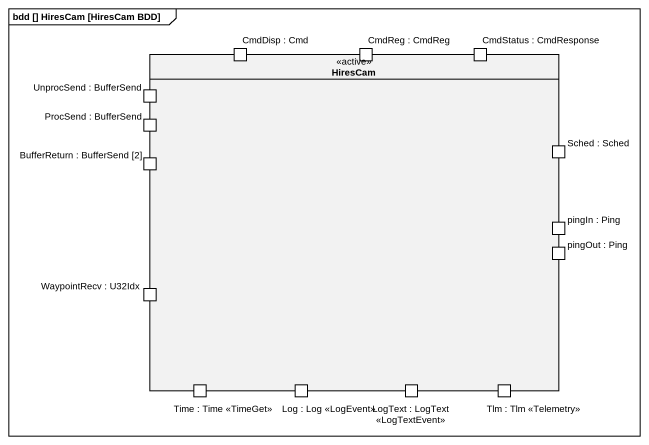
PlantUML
@startuml
mainframe bdd [] HiresCam [HiresCam BDD]
rectangle HiresCam <<active>> {
  port "CmdDisp : Cmd" as CmdDisp_Cmd
  port "CmdReg : CmdReg" as CmdReg_CmdReg
  port "CmdStatus : CmdResponse" as CmdStatus_CmdResponse
  port "UnprocSend : BufferSend" as UnprocSend_BufferSend
  port "ProcSend : BufferSend" as ProcSend_BufferSend
  port "Sched : Sched" as Sched_Sched
  port "BufferReturn : BufferSend [2]" as BufferReturn_BufferSend_2
  port "pingIn : Ping" as pingIn_Ping
  port "pingOut : Ping" as pingOut_Ping
  port "WaypointRecv : U32Idx" as WaypointRecv_U32Idx
  port "Time : Time <<TimeGet>>" as Time_Time_TimeGet
  port "Log : Log <<LogEvent>>" as Log_Log_LogEvent
  port "LogText : LogText <<LogTextEvent>>" as LogText_LogText_LogTextEvent
  port "Tlm : Tlm <<Telemetry>>" as Tlm_Tlm_Telemetry
}
@enduml
